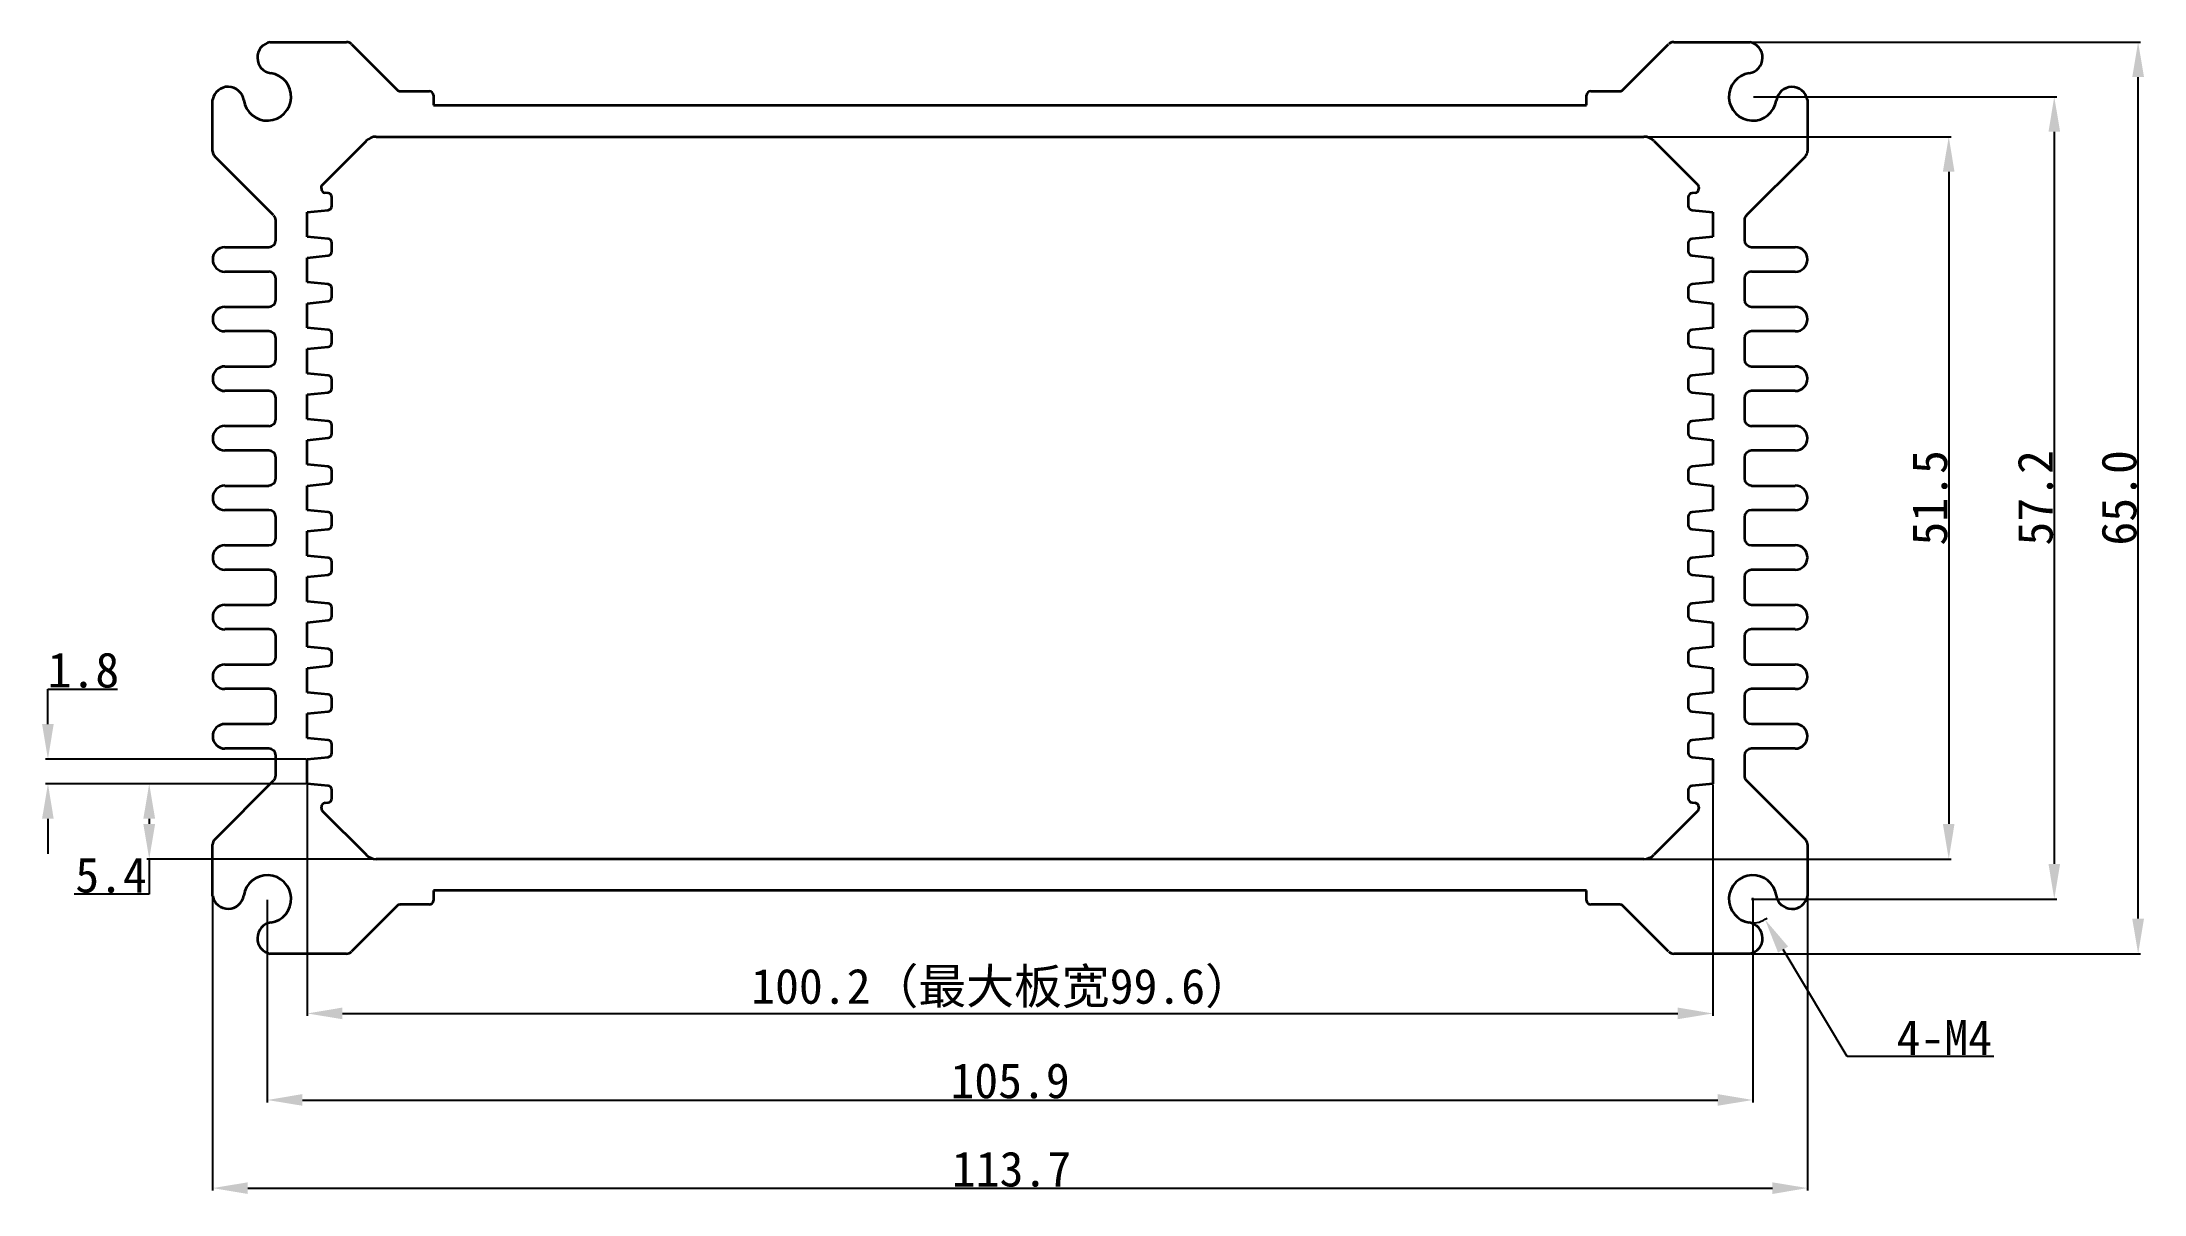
# Model space of a CAD drawing. Header units: inches. Extents: x -12 to 138, y -17 to 65.
import ezdxf

# ---------------------------------------------------------------- set-up
doc = ezdxf.new("R2010")
doc.units = ezdxf.units.IN
doc.header["$MEASUREMENT"] = 0
doc.layers.add('Hatch (ISO)', color=30, linetype='Continuous', lineweight=18)
doc.layers.add('Visible (ISO)', color=7, linetype='Continuous', lineweight=35)
doc.styles.get("Standard").update_dxf_attribs({"font": 'simhei.ttf'})
doc.dimstyles.get("Standard").update_dxf_attribs({"dimtxt": 2.5, "dimasz": 2.5, "dimexe": 0.18, "dimexo": 0.0625, "dimgap": 0.09, "dimtad": 1, "dimtoh": 1, "dimdec": 1, "dimzin": 0, "dimdsep": 46, "dimtxsty": 'Standard', "dimcen": 0.09, "dimadec": 0, "dimazin": 0, "dimtfac": 1, "dimtdec": 1, "dimtofl": 0, "dimtmove": 0, "dimatfit": 3, "dimfxl": 1, "dimtolj": 1, "dimtzin": 0, "dimarcsym": 0})

# ---------------------------------------------------------------- blocks, each defined once
blk = doc.blocks.new('*D1')
at = {"color": 0, "lineweight": -2}
for p, q in [((0, 4.05), (0, -16.89)), ((113.7, 4.05), (113.7, -16.89)), ((2.5, -16.71), (111.2, -16.71))]:
    blk.add_line(p, q, dxfattribs=at)
at = {"color": 0}
for points in [[(2.5, -16.3), (2.5, -17.13), (0, -16.71)], [(111.2, -16.3), (111.2, -17.13), (113.7, -16.71)]]:
    blk.add_solid(points, dxfattribs=at)
at = {"layer": 'Defpoints', "color": 0}
for p in [(0, 4.11), (113.7, 4.11), (113.7, -16.71)]:
    blk.add_point(p, dxfattribs=at)
at = {"color": 0, "insert": (56.95, -15.37), "char_height": 2.5, "attachment_point": 5}
blk.add_mtext('\\A1;113.7', dxfattribs=at)
blk = doc.blocks.new('*D2')
at = {"layer": 'Defpoints', "color": 0}
for p in [(6.75, 12.12), (106.95, 12.12), (106.95, -4.26)]:
    blk.add_point(p, dxfattribs=at)
at = {"layer": 'Hatch (ISO)', "color": 0, "lineweight": -2}
for p, q in [((6.75, 12.06), (6.75, -4.44)), ((106.95, 12.06), (106.95, -4.44)), ((9.25, -4.26), (104.45, -4.26))]:
    blk.add_line(p, q, dxfattribs=at)
at = {"layer": 'Hatch (ISO)', "color": 0}
for points in [[(9.25, -3.84), (9.25, -4.67), (6.75, -4.26)], [(104.45, -3.84), (104.45, -4.67), (106.95, -4.26)]]:
    blk.add_solid(points, dxfattribs=at)
at = {"layer": 'Hatch (ISO)', "color": 0, "insert": (56.28, -2.48), "char_height": 2.5, "attachment_point": 5}
blk.add_mtext('\\A1;100.2（最大板宽99.6）', dxfattribs=at)
blk = doc.blocks.new('*D3')
at = {"color": 0, "lineweight": -2}
for p, q in [((-11.74, 16.37), (-11.74, 18.87)), ((-11.74, 18.87), (-6.77, 18.87)), ((6.69, 13.87), (-11.92, 13.87)), ((6.69, 12.12), (-11.92, 12.12)), ((-11.74, 9.62), (-11.74, 7.12))]:
    blk.add_line(p, q, dxfattribs=at)
at = {"color": 0}
for points in [[(-12.16, 16.37), (-11.33, 16.37), (-11.74, 13.87)], [(-12.16, 9.62), (-11.33, 9.62), (-11.74, 12.12)]]:
    blk.add_solid(points, dxfattribs=at)
at = {"layer": 'Defpoints', "color": 0}
for p in [(-11.74, 13.87), (6.75, 13.87), (6.75, 12.12)]:
    blk.add_point(p, dxfattribs=at)
at = {"color": 0, "insert": (-9.21, 20.21), "char_height": 2.5, "attachment_point": 5}
blk.add_mtext('\\A1;1.8', dxfattribs=at)
blk = doc.blocks.new('*D4')
at = {"color": 0, "lineweight": -2}
for p, q in [((102.1, 58.25), (123.95, 58.25)), ((123.77, 55.75), (123.77, 9.25)), ((102.1, 6.75), (123.95, 6.75))]:
    blk.add_line(p, q, dxfattribs=at)
at = {"color": 0}
for points in [[(123.35, 55.75), (124.18, 55.75), (123.77, 58.25)], [(123.35, 9.25), (124.18, 9.25), (123.77, 6.75)]]:
    blk.add_solid(points, dxfattribs=at)
at = {"layer": 'Defpoints', "color": 0}
for p in [(102.04, 58.25), (102.04, 6.75), (123.77, 6.75)]:
    blk.add_point(p, dxfattribs=at)
at = {"color": 0, "insert": (122.43, 32.5), "char_height": 2.5, "attachment_point": 5, "rotation": 90}
blk.add_mtext('\\A1;51.5', dxfattribs=at)
blk = doc.blocks.new('*D5')
at = {"color": 0, "lineweight": -2}
for p, q in [((109.65, 65), (137.45, 65)), ((137.27, 2.5), (137.27, 62.5)), ((109.65, 0), (137.45, 0))]:
    blk.add_line(p, q, dxfattribs=at)
at = {"color": 0}
for points in [[(136.85, 62.5), (137.69, 62.5), (137.27, 65)], [(136.85, 2.5), (137.69, 2.5), (137.27, 0)]]:
    blk.add_solid(points, dxfattribs=at)
at = {"layer": 'Defpoints', "color": 0}
for p in [(109.59, 65), (137.27, 65), (109.59, 0)]:
    blk.add_point(p, dxfattribs=at)
at = {"color": 0, "insert": (135.92, 32.5), "char_height": 2.5, "attachment_point": 5, "rotation": 90}
blk.add_mtext('\\A1;65.0', dxfattribs=at)
blk = doc.blocks.new('*D6')
at = {"color": 0, "lineweight": -2}
for p, q in [((109.71, 3.9), (109.89, 3.9)), ((109.8, 3.81), (109.8, 3.99)), ((116.52, -7.32), (111.96, 0.3)), ((126.99, -7.32), (116.52, -7.32))]:
    blk.add_line(p, q, dxfattribs=at)
blk.add_arc((109.8, 3.9), 1.7, 263.6389, 307.0036, dxfattribs=at)
at = {"color": 0}
blk.add_solid([(112.32, 0.51), (111.6, 0.08), (110.67, 2.44)], dxfattribs=at)
at = {"layer": 'Defpoints', "color": 0}
for p in [(109.8, 3.9), (110.67, 2.44)]:
    blk.add_point(p, dxfattribs=at)
at = {"color": 0, "insert": (123.45, -5.98), "char_height": 2.5, "attachment_point": 5}
blk.add_mtext('\\A1;4-M4', dxfattribs=at)
blk = doc.blocks.new('*D7')
at = {"color": 0, "lineweight": -2}
for p, q in [((3.9, 3.84), (3.9, -10.61)), ((109.8, 3.84), (109.8, -10.61)), ((6.4, -10.43), (107.3, -10.43))]:
    blk.add_line(p, q, dxfattribs=at)
at = {"color": 0}
for points in [[(6.4, -10.01), (6.4, -10.84), (3.9, -10.43)], [(107.3, -10.01), (107.3, -10.84), (109.8, -10.43)]]:
    blk.add_solid(points, dxfattribs=at)
at = {"layer": 'Defpoints', "color": 0}
for p in [(3.9, 3.9), (109.8, 3.9), (109.8, -10.43)]:
    blk.add_point(p, dxfattribs=at)
at = {"color": 0, "insert": (56.85, -9.07), "char_height": 2.5, "attachment_point": 5}
blk.add_mtext('\\A1;105.9', dxfattribs=at)
blk = doc.blocks.new('*D8')
at = {"color": 0, "lineweight": -2}
for p, q in [((109.86, 61.1), (131.47, 61.1)), ((131.29, 58.6), (131.29, 6.4)), ((109.86, 3.9), (131.47, 3.9))]:
    blk.add_line(p, q, dxfattribs=at)
at = {"color": 0}
for points in [[(130.88, 58.6), (131.71, 58.6), (131.29, 61.1)], [(130.88, 6.4), (131.71, 6.4), (131.29, 3.9)]]:
    blk.add_solid(points, dxfattribs=at)
at = {"layer": 'Defpoints', "color": 0}
for p in [(109.8, 61.1), (109.8, 3.9), (131.29, 3.9)]:
    blk.add_point(p, dxfattribs=at)
at = {"color": 0, "insert": (129.95, 32.5), "char_height": 2.5, "attachment_point": 5, "rotation": 90}
blk.add_mtext('\\A1;57.2', dxfattribs=at)
blk = doc.blocks.new('*D9')
at = {"color": 0, "lineweight": -2}
for p, q in [((6.69, 12.12), (-4.7, 12.12)), ((-4.52, 9.62), (-4.52, 9.25)), ((11.6, 6.75), (-4.7, 6.75)), ((-4.52, 6.75), (-4.52, 4.25)), ((-4.52, 4.25), (-9.88, 4.25))]:
    blk.add_line(p, q, dxfattribs=at)
at = {"color": 0}
for points in [[(-4.94, 9.62), (-4.1, 9.62), (-4.52, 12.12)], [(-4.94, 9.25), (-4.1, 9.25), (-4.52, 6.75)]]:
    blk.add_solid(points, dxfattribs=at)
at = {"layer": 'Defpoints', "color": 0}
for p in [(6.75, 12.12), (-4.52, 6.75), (11.66, 6.75)]:
    blk.add_point(p, dxfattribs=at)
at = {"color": 0, "insert": (-7.24, 5.59), "char_height": 2.5, "attachment_point": 5}
blk.add_mtext('\\A1;5.4', dxfattribs=at)

msp = doc.modelspace()

# ---------------------------------------------------------------- linework, layer by layer
at = {"layer": 'Visible (ISO)'}
for p, q in [((4.11, 65), (9.54, 65)), ((9.9, 64.85), (13.16, 61.59)), ((100.54, 61.59), (103.8, 64.85)), ((104.16, 65), (109.59, 65)), ((13.37, 61.5), (15.45, 61.5)), ((98.25, 61.5), (100.33, 61.5)), ((0, 57.21), (0, 60.89)), ((15.75, 61.2), (15.75, 60.5)), ((15.75, 60.5), (97.95, 60.5)), ((97.95, 60.5), (97.95, 61.2)), ((113.7, 60.89), (113.7, 57.21)), ((7.75, 54.75), (10.96, 57.96)), ((11.66, 58.25), (102.04, 58.25)), ((102.74, 57.96), (105.86, 54.84)), ((4.35, 52.65), (0.15, 56.85)), ((113.55, 56.85), (109.35, 52.65)), ((7.75, 54.55), (7.75, 54.75)), ((8.23, 54.23), (8.02, 54.25)), ((105.68, 54.25), (105.47, 54.23)), ((105.95, 54.63), (105.95, 54.55)), ((6.75, 52.87), (8.23, 53.02)), ((6.75, 51.12), (6.75, 52.87)), ((8.5, 53.32), (8.5, 53.93)), ((105.2, 53.93), (105.2, 53.32)), ((105.47, 53.02), (106.95, 52.87)), ((106.95, 52.87), (106.95, 51.12)), ((4.5, 50.88), (4.5, 52.29)), ((8.23, 50.98), (6.75, 51.12)), ((106.95, 51.12), (105.47, 50.98)), ((109.2, 52.29), (109.2, 50.88)), ((0.88, 50.37), (4, 50.37)), ((6.75, 49.62), (8.23, 49.77)), ((6.75, 47.87), (6.75, 49.62)), ((8.5, 50.07), (8.5, 50.68)), ((105.2, 50.68), (105.2, 50.07)), ((105.47, 49.77), (106.95, 49.62)), ((106.95, 49.62), (106.95, 47.87)), ((109.7, 50.37), (112.83, 50.37)), ((4, 48.62), (0.88, 48.62)), ((4.5, 46.62), (4.5, 48.13)), ((109.2, 48.13), (109.2, 46.62)), ((112.83, 48.62), (109.7, 48.62)), ((8.23, 47.73), (6.75, 47.87)), ((6.75, 46.37), (8.23, 46.52)), ((8.5, 46.82), (8.5, 47.43)), ((105.2, 47.43), (105.2, 46.82)), ((106.95, 47.87), (105.47, 47.73)), ((105.47, 46.52), (106.95, 46.37)), ((0.88, 46.13), (4, 46.13)), ((6.75, 44.62), (6.75, 46.37)), ((106.95, 46.37), (106.95, 44.62)), ((109.7, 46.13), (112.83, 46.13)), ((4, 44.38), (0.88, 44.38)), ((4.5, 42.37), (4.5, 43.88)), ((8.23, 44.48), (6.75, 44.62)), ((8.5, 43.57), (8.5, 44.18)), ((105.2, 44.18), (105.2, 43.57)), ((106.95, 44.62), (105.47, 44.48)), ((109.2, 43.88), (109.2, 42.37)), ((112.83, 44.38), (109.7, 44.38)), ((6.75, 43.12), (8.23, 43.27)), ((6.75, 41.37), (6.75, 43.12)), ((105.47, 43.27), (106.95, 43.12)), ((106.95, 43.12), (106.95, 41.37)), ((0.88, 41.87), (4, 41.87)), ((8.23, 41.23), (6.75, 41.37)), ((8.5, 40.32), (8.5, 40.93)), ((105.2, 40.93), (105.2, 40.32)), ((106.95, 41.37), (105.47, 41.23)), ((109.7, 41.87), (112.83, 41.87)), ((4, 40.12), (0.88, 40.12)), ((4.5, 38.12), (4.5, 39.62)), ((6.75, 39.87), (8.23, 40.02)), ((6.75, 38.12), (6.75, 39.87)), ((105.47, 40.02), (106.95, 39.87)), ((106.95, 39.87), (106.95, 38.12)), ((109.2, 39.62), (109.2, 38.12)), ((112.83, 40.12), (109.7, 40.12)), ((0.88, 37.63), (4, 37.63)), ((8.23, 37.98), (6.75, 38.12)), ((8.5, 37.07), (8.5, 37.68)), ((105.2, 37.68), (105.2, 37.07)), ((106.95, 38.12), (105.47, 37.98)), ((109.7, 37.63), (112.83, 37.63)), ((6.75, 36.62), (8.23, 36.77)), ((6.75, 34.87), (6.75, 36.62)), ((105.47, 36.77), (106.95, 36.62)), ((106.95, 36.62), (106.95, 34.87)), ((4, 35.88), (0.88, 35.88)), ((4.5, 33.88), (4.5, 35.37)), ((8.23, 34.73), (6.75, 34.87)), ((106.95, 34.87), (105.47, 34.73)), ((109.2, 35.37), (109.2, 33.88)), ((112.83, 35.88), (109.7, 35.88)), ((0.88, 33.37), (4, 33.37)), ((6.75, 33.37), (8.23, 33.52)), ((6.75, 31.62), (6.75, 33.37)), ((8.5, 33.82), (8.5, 34.43)), ((105.2, 34.43), (105.2, 33.82)), ((105.47, 33.52), (106.95, 33.37)), ((106.95, 33.37), (106.95, 31.62)), ((109.7, 33.37), (112.83, 33.37)), ((4, 31.62), (0.88, 31.62)), ((8.23, 31.48), (6.75, 31.62)), ((106.95, 31.62), (105.47, 31.48)), ((112.83, 31.62), (109.7, 31.62)), ((4.5, 29.62), (4.5, 31.13)), ((6.75, 30.12), (8.23, 30.27)), ((6.75, 28.37), (6.75, 30.12)), ((8.5, 30.57), (8.5, 31.18)), ((105.2, 31.18), (105.2, 30.57)), ((105.47, 30.27), (106.95, 30.12)), ((106.95, 30.12), (106.95, 28.37)), ((109.2, 31.13), (109.2, 29.62)), ((0.88, 29.13), (4, 29.13)), ((109.7, 29.13), (112.83, 29.13)), ((4, 27.38), (0.88, 27.38)), ((8.23, 28.23), (6.75, 28.37)), ((6.75, 26.87), (8.23, 27.02)), ((8.5, 27.32), (8.5, 27.93)), ((105.2, 27.93), (105.2, 27.32)), ((106.95, 28.37), (105.47, 28.23)), ((105.47, 27.02), (106.95, 26.87)), ((112.83, 27.38), (109.7, 27.38)), ((4.5, 25.38), (4.5, 26.87)), ((6.75, 25.12), (6.75, 26.87)), ((106.95, 26.87), (106.95, 25.12)), ((109.2, 26.87), (109.2, 25.38)), ((0.88, 24.88), (4, 24.88)), ((8.23, 24.98), (6.75, 25.12)), ((8.5, 24.07), (8.5, 24.68)), ((105.2, 24.68), (105.2, 24.07)), ((106.95, 25.12), (105.47, 24.98)), ((109.7, 24.88), (112.83, 24.88)), ((4, 23.13), (0.88, 23.13)), ((4.5, 21.13), (4.5, 22.63)), ((6.75, 23.62), (8.23, 23.77)), ((6.75, 21.87), (6.75, 23.62)), ((105.47, 23.77), (106.95, 23.62)), ((106.95, 23.62), (106.95, 21.87)), ((109.2, 22.63), (109.2, 21.13)), ((112.83, 23.13), (109.7, 23.13)), ((8.23, 21.73), (6.75, 21.87)), ((8.5, 20.82), (8.5, 21.43)), ((105.2, 21.43), (105.2, 20.82)), ((106.95, 21.87), (105.47, 21.73)), ((0.88, 20.63), (4, 20.63)), ((6.75, 20.37), (8.23, 20.52)), ((6.75, 18.62), (6.75, 20.37)), ((105.47, 20.52), (106.95, 20.37)), ((106.95, 20.37), (106.95, 18.62)), ((109.7, 20.63), (112.83, 20.63)), ((4, 18.88), (0.88, 18.88)), ((4.5, 16.88), (4.5, 18.38)), ((8.23, 18.48), (6.75, 18.62)), ((8.5, 17.57), (8.5, 18.18)), ((105.2, 18.18), (105.2, 17.57)), ((106.95, 18.62), (105.47, 18.48)), ((109.2, 18.38), (109.2, 16.88)), ((112.83, 18.88), (109.7, 18.88)), ((6.75, 17.12), (8.23, 17.27)), ((6.75, 15.37), (6.75, 17.12)), ((105.47, 17.27), (106.95, 17.12)), ((106.95, 17.12), (106.95, 15.37)), ((0.88, 16.38), (4, 16.38)), ((8.23, 15.23), (6.75, 15.37)), ((106.95, 15.37), (105.47, 15.23)), ((109.7, 16.38), (112.83, 16.38)), ((4, 14.63), (0.88, 14.63)), ((4.5, 12.71), (4.5, 14.13)), ((6.75, 13.87), (8.23, 14.02)), ((6.75, 12.12), (6.75, 13.87)), ((8.5, 14.32), (8.5, 14.93)), ((105.2, 14.93), (105.2, 14.32)), ((105.47, 14.02), (106.95, 13.87)), ((106.95, 13.87), (106.95, 12.12)), ((109.2, 14.13), (109.2, 12.71)), ((112.83, 14.63), (109.7, 14.63)), ((0.15, 8.15), (4.35, 12.35)), ((8.23, 11.98), (6.75, 12.12)), ((106.95, 12.12), (105.47, 11.98)), ((109.35, 12.35), (113.55, 8.15)), ((8.02, 10.75), (8.23, 10.77)), ((8.5, 11.07), (8.5, 11.68)), ((105.2, 11.68), (105.2, 11.07)), ((105.47, 10.77), (105.68, 10.75)), ((7.75, 10.37), (7.75, 10.45)), ((10.96, 7.04), (7.84, 10.16)), ((105.86, 10.16), (102.74, 7.04)), ((105.95, 10.45), (105.95, 10.37)), ((0, 4.11), (0, 7.79)), ((113.7, 7.79), (113.7, 4.11)), ((102.04, 6.75), (11.66, 6.75)), ((97.95, 4.5), (15.75, 4.5)), ((15.75, 4.5), (15.75, 3.8)), ((97.95, 3.8), (97.95, 4.5)), ((13.16, 3.41), (9.9, 0.15)), ((15.45, 3.5), (13.37, 3.5)), ((100.33, 3.5), (98.25, 3.5)), ((103.8, 0.15), (100.54, 3.41)), ((9.54, 0), (4.11, 0)), ((109.59, 0), (104.16, 0))]:
    msp.add_line(p, q, dxfattribs=at)
for centre, radius, start, end in [((4.32, 63.89), 1.13, 100.6022, 261.5324), ((9.54, 64.5), 0.5, 45, 90), ((104.16, 64.5), 0.5, 90, 135), ((109.38, 63.89), 1.12, 278.4676, 79.3978), ((1.11, 60.68), 1.13, 8.4676, 169.3978), ((3.9, 61.1), 1.7, 188.4676, 81.5324), ((13.37, 61.8), 0.3, 225, 270), ((15.45, 61.2), 0.3, 0, 90), ((98.25, 61.2), 0.3, 90, 180), ((100.33, 61.8), 0.3, 270, 315), ((109.8, 61.1), 1.7, 98.4676, 351.5324), ((112.59, 60.68), 1.12, 10.6022, 171.5324), ((0.5, 57.21), 0.5, 180, 225), ((11.66, 57.25), 1, 90, 135), ((102.04, 57.25), 1, 45, 90), ((113.2, 57.21), 0.5, 315, 360), ((8.05, 54.55), 0.3, 180, 264.2894), ((8.2, 53.93), 0.3, 360, 84.2894), ((105.5, 53.93), 0.3, 95.7106, 180), ((105.65, 54.55), 0.3, 275.7106, 0), ((105.65, 54.63), 0.3, 0, 45), ((4, 52.29), 0.5, 0, 45), ((8.2, 53.32), 0.3, 275.7106, 0), ((105.5, 53.32), 0.3, 180, 264.2894), ((109.7, 52.29), 0.5, 135, 180), ((8.2, 50.68), 0.3, 360, 84.2894), ((105.5, 50.68), 0.3, 95.7106, 180), ((0.88, 49.5), 0.875, 90, 270), ((4, 50.88), 0.5, 270, 360), ((8.2, 50.07), 0.3, 275.7106, 360), ((105.5, 50.07), 0.3, 180, 264.2894), ((109.7, 50.88), 0.5, 180, 270), ((112.83, 49.5), 0.875, 270, 90), ((4, 48.13), 0.5, 0, 90), ((109.7, 48.13), 0.5, 90, 180), ((4, 46.62), 0.5, 270, 360), ((8.2, 47.43), 0.3, 360, 84.2894), ((8.2, 46.82), 0.3, 275.7106, 360), ((105.5, 47.43), 0.3, 95.7106, 180), ((105.5, 46.82), 0.3, 180, 264.2894), ((109.7, 46.62), 0.5, 180, 270), ((0.88, 45.25), 0.875, 90, 270), ((112.83, 45.25), 0.875, 270, 90), ((4, 43.88), 0.5, 0, 90), ((8.2, 44.18), 0.3, 360, 84.2894), ((8.2, 43.57), 0.3, 275.7106, 0), ((105.5, 44.18), 0.3, 95.7106, 180), ((105.5, 43.57), 0.3, 180, 264.2894), ((109.7, 43.88), 0.5, 90, 180), ((4, 42.37), 0.5, 270, 360), ((109.7, 42.37), 0.5, 180, 270), ((0.88, 41), 0.875, 90, 270), ((8.2, 40.93), 0.3, 360, 84.2894), ((105.5, 40.93), 0.3, 95.7106, 180), ((112.83, 41), 0.875, 270, 90), ((4, 39.62), 0.5, 360, 90), ((8.2, 40.32), 0.3, 275.7106, 360), ((105.5, 40.32), 0.3, 180, 264.2894), ((109.7, 39.62), 0.5, 90, 180), ((0.88, 36.75), 0.875, 90, 270), ((4, 38.12), 0.5, 270, 360), ((8.2, 37.68), 0.3, 360, 84.2894), ((105.5, 37.68), 0.3, 95.7106, 180), ((109.7, 38.12), 0.5, 180, 270), ((112.83, 36.75), 0.875, 270, 90), ((8.2, 37.07), 0.3, 275.7106, 0), ((105.5, 37.07), 0.3, 180, 264.2894), ((4, 35.37), 0.5, 360, 90), ((8.2, 34.43), 0.3, 360, 84.2894), ((105.5, 34.43), 0.3, 95.7106, 180), ((109.7, 35.37), 0.5, 90, 180), ((0.88, 32.5), 0.875, 90, 270), ((4, 33.88), 0.5, 270, 360), ((8.2, 33.82), 0.3, 275.7106, 360), ((105.5, 33.82), 0.3, 180, 264.2894), ((109.7, 33.88), 0.5, 180, 270), ((112.83, 32.5), 0.875, 270, 90), ((4, 31.13), 0.5, 0, 90), ((8.2, 31.18), 0.3, 360, 84.2894), ((105.5, 31.18), 0.3, 95.7106, 180), ((109.7, 31.13), 0.5, 90, 180), ((8.2, 30.57), 0.3, 275.7106, 360), ((105.5, 30.57), 0.3, 180, 264.2894), ((0.88, 28.25), 0.875, 90, 270), ((4, 29.62), 0.5, 270, 360), ((109.7, 29.62), 0.5, 180, 270), ((112.83, 28.25), 0.875, 270, 90), ((4, 26.87), 0.5, 0, 90), ((8.2, 27.93), 0.3, 360, 84.2894), ((8.2, 27.32), 0.3, 275.7106, 0), ((105.5, 27.93), 0.3, 95.7106, 180), ((105.5, 27.32), 0.3, 180, 264.2894), ((109.7, 26.87), 0.5, 90, 180), ((0.88, 24), 0.875, 90, 270), ((4, 25.38), 0.5, 270, 360), ((8.2, 24.68), 0.3, 360, 84.2894), ((8.2, 24.07), 0.3, 275.7106, 360), ((105.5, 24.68), 0.3, 95.7106, 180), ((105.5, 24.07), 0.3, 180, 264.2894), ((109.7, 25.38), 0.5, 180, 270), ((112.83, 24), 0.875, 270, 90), ((4, 22.63), 0.5, 360, 90), ((109.7, 22.63), 0.5, 90, 180), ((4, 21.13), 0.5, 270, 360), ((8.2, 21.43), 0.3, 360, 84.2894), ((105.5, 21.43), 0.3, 95.7106, 180), ((109.7, 21.13), 0.5, 180, 270), ((0.88, 19.75), 0.875, 90, 270), ((8.2, 20.82), 0.3, 275.7106, 0), ((105.5, 20.82), 0.3, 180, 264.2894), ((112.83, 19.75), 0.875, 270, 90), ((4, 18.38), 0.5, 360, 90), ((8.2, 18.18), 0.3, 360, 84.2894), ((105.5, 18.18), 0.3, 95.7106, 180), ((109.7, 18.38), 0.5, 90, 180), ((4, 16.88), 0.5, 270, 360), ((8.2, 17.57), 0.3, 275.7106, 360), ((105.5, 17.57), 0.3, 180, 264.2894), ((109.7, 16.88), 0.5, 180, 270), ((0.88, 15.5), 0.875, 90, 270), ((8.2, 14.93), 0.3, 360, 84.2894), ((105.5, 14.93), 0.3, 95.7106, 180), ((112.83, 15.5), 0.875, 270, 90), ((4, 14.13), 0.5, 360, 90), ((8.2, 14.32), 0.3, 275.7106, 0), ((105.5, 14.32), 0.3, 180, 264.2894), ((109.7, 14.13), 0.5, 90, 180), ((4, 12.71), 0.5, 315, 360), ((109.7, 12.71), 0.5, 180, 225), ((8.05, 10.45), 0.3, 95.7106, 180), ((8.2, 11.68), 0.3, 360, 84.2894), ((8.2, 11.07), 0.3, 275.7106, 360), ((105.5, 11.68), 0.3, 95.7106, 180), ((105.5, 11.07), 0.3, 180, 264.2894), ((105.65, 10.45), 0.3, 0, 84.2894), ((8.05, 10.37), 0.3, 180, 225), ((105.65, 10.37), 0.3, 315, 0), ((0.5, 7.79), 0.5, 135, 180), ((113.2, 7.79), 0.5, 0, 45), ((11.66, 7.75), 1, 225, 270), ((102.04, 7.75), 1, 270, 315), ((3.9, 3.9), 1.7, 278.4676, 171.5324), ((109.8, 3.9), 1.7, 8.4676, 261.5324), ((1.11, 4.32), 1.12, 190.6022, 351.5324), ((13.37, 3.2), 0.3, 90, 135), ((15.45, 3.8), 0.3, 270, 0), ((98.25, 3.8), 0.3, 180, 270), ((100.33, 3.2), 0.3, 45, 90), ((112.59, 4.32), 1.13, 188.4676, 349.3978), ((4.32, 1.11), 1.13, 98.4676, 259.3978), ((109.38, 1.11), 1.12, 280.6022, 81.5324), ((9.54, 0.5), 0.5, 270, 315), ((104.16, 0.5), 0.5, 225, 270)]:
    msp.add_arc(centre, radius, start, end, dxfattribs=at)

# ---------------------------------------------------------------- dimensions: what is measured, and where the dimension line sits
for base, p1, p2, angle, picture, middle in [((137.27, 65), (109.59, 0), (109.59, 65), 270, '*D5', (135.92, 32.5)), ((131.29, 3.9), (109.8, 61.1), (109.8, 3.9), 90, '*D8', (129.95, 32.5)), ((123.77, 6.75), (102.04, 58.25), (102.04, 6.75), 90, '*D4', (122.43, 32.5)), ((-11.74459908, 13.875), (6.75000268, 12.125), (6.75000268, 13.875), 90, '*D3', (-9.21077886, 20.215)), ((-4.52, 6.75), (6.75, 12.12), (11.66, 6.75), 90, '*D9', (-7.24, 5.59))]:
    dim = msp.add_linear_dim(base=base, p1=p1, p2=p2, angle=angle, dimstyle='Standard')
    dim.commit()
    dim.dimension.update_dxf_attribs({"geometry": picture, "text_midpoint": middle})
dim = msp.add_linear_dim(base=(113.7, -16.71), p1=(0, 4.11), p2=(113.7, 4.11), angle=180, dimstyle='Standard')
dim.commit()
dim.dimension.update_dxf_attribs({"geometry": '*D1', "text_midpoint": (56.95, -16.71), "dimtype": 160})
dim = msp.add_linear_dim(base=(109.8, -10.43), p1=(3.9, 3.9), p2=(109.8, 3.9), dimstyle='Standard')
dim.commit()
dim.dimension.update_dxf_attribs({"geometry": '*D7', "text_midpoint": (56.85, -9.07)})
dim = msp.add_radius_dim(center=(109.8, 3.9), mpoint=(110.67, 2.44), text='4-M4', dimstyle='Standard')
dim.commit()
dim.dimension.update_dxf_attribs({"geometry": '*D6', "text_midpoint": (123.45, -7.32), "dimtype": 164})
at = {"layer": 'Hatch (ISO)'}
dim = msp.add_linear_dim(base=(106.95, -4.26), p1=(6.75, 12.12), p2=(106.95, 12.12), angle=180, text='<>（最大板宽99.6）', dimstyle='Standard', dxfattribs=at)
dim.commit()
dim.dimension.update_dxf_attribs({"geometry": '*D2', "text_midpoint": (56.28, -4.26), "dimtype": 160})

doc.saveas('drawing.dxf')
